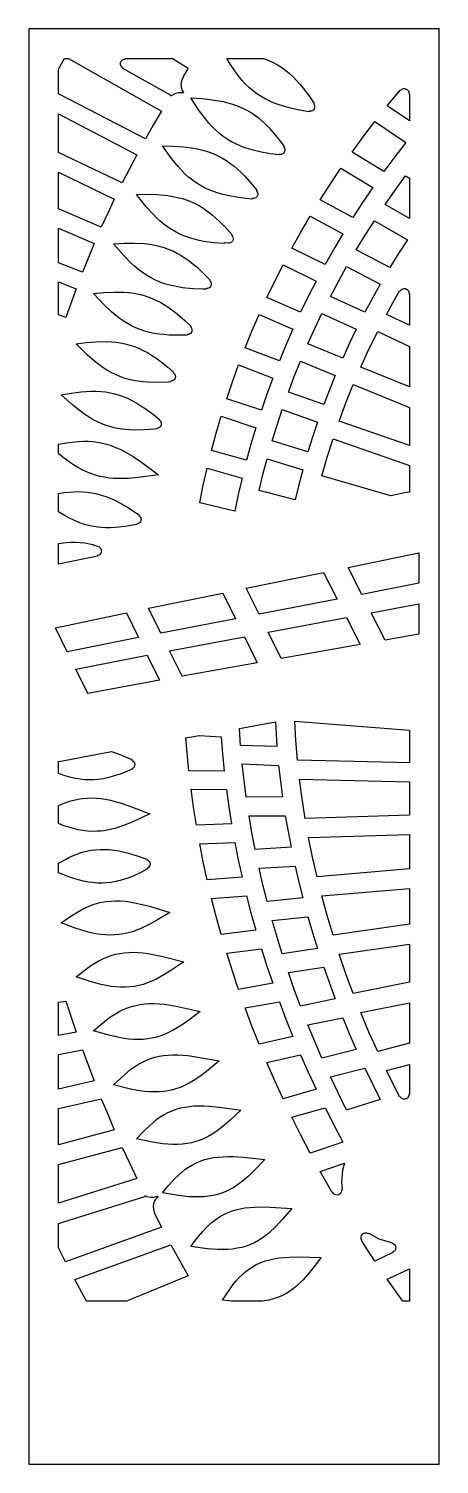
# Model space of a CAD drawing. Extents: x 0 to 400, y 0 to 1400.
import ezdxf

# ---------------------------------------------------------------- set-up
doc = ezdxf.new("R2010")
doc.units = 0
doc.layers.add('CUT', color=1, linetype='CONTINUOUS')
doc.layers.add('OUTLINE', color=7, linetype='CONTINUOUS')

msp = doc.modelspace()

# ---------------------------------------------------------------- linework, layer by layer
at = {"layer": 'CUT'}
for points in [[(34.97, 1371), (38.86, 1371), (129.24, 1319.43), (121.38, 1306.02), (113.75, 1292.55), (29, 1336.55), (29, 1360.52)], [(139.97, 1371), (155.5, 1361.38), (150.32, 1353.38), (150.59, 1353.01), (150.59, 1352.77), (148.85, 1349.23), (148.25, 1346.08), (148.49, 1342.87), (149.54, 1339.84), (150.65, 1338.22), (150.74, 1337.99), (150.63, 1337.52), (150.21, 1337.28), (149.57, 1337.43), (146.22, 1337.6), (142.96, 1336.85), (139.98, 1335.25), (138.88, 1334.5), (138.42, 1334.57), (138.25, 1334.73), (138.15, 1335.1), (91.73, 1361.35), (91.81, 1361.56), (91.71, 1362), (90.5, 1362.96), (89.98, 1363.62), (89.45, 1364.8), (89.3, 1365.64), (89.31, 1366.49), (89.48, 1367.33), (89.82, 1368.11), (90.3, 1368.82), (91.25, 1369.67), (92.01, 1370.07), (92.83, 1370.32), (93.93, 1370.45), (94.12, 1370.59), (94.28, 1371)], [(278.14, 1321.81), (277.39, 1320.78), (276.37, 1320), (275.59, 1319.66), (274.74, 1319.48), (273.22, 1319.51), (272.85, 1319.24), (272.78, 1319.03), (263.8, 1320.64), (253.64, 1322.94), (243.93, 1325.79), (239.29, 1327.49), (234.81, 1329.4), (230.49, 1331.52), (226.34, 1333.88), (222.37, 1336.48), (218.57, 1339.31), (214.95, 1342.39), (211.51, 1345.7), (208.22, 1349.23), (205.09, 1352.97), (202.11, 1356.9), (196.5, 1365.24), (193.03, 1371), (228.75, 1371), (233.88, 1369), (238.26, 1366.96), (242.48, 1364.66), (246.51, 1362.13), (250.38, 1359.34), (254.09, 1356.32), (257.63, 1353.07), (261.03, 1349.61), (264.3, 1345.95), (267.45, 1342.11), (273.46, 1334.01), (278.07, 1327.13), (277.91, 1326.98), (277.81, 1326.54), (278.44, 1325.15), (278.64, 1323.87), (278.56, 1323.02)], [(246.67, 1277.62), (245.83, 1277.4), (244.29, 1277.38), (244.09, 1277.27), (243.86, 1276.88), (235.18, 1278.09), (225.03, 1279.97), (220.1, 1281.12), (215.3, 1282.43), (210.63, 1283.94), (206.11, 1285.65), (201.73, 1287.59), (197.52, 1289.77), (193.47, 1292.18), (189.57, 1294.85), (185.84, 1297.76), (182.26, 1300.9), (178.84, 1304.27), (175.56, 1307.86), (172.41, 1311.63), (166.44, 1319.68), (158.09, 1332.53), (168.61, 1331.81), (178.96, 1330.7), (188.98, 1328.98), (193.83, 1327.82), (198.55, 1326.45), (203.12, 1324.84), (207.55, 1322.98), (211.82, 1320.87), (215.94, 1318.52), (219.9, 1315.91), (223.72, 1313.06), (227.39, 1309.98), (230.92, 1306.68), (234.33, 1303.18), (237.64, 1299.5), (244, 1291.71), (248.82, 1285.2), (248.66, 1285.03), (248.58, 1284.58), (249.13, 1283.63), (249.51, 1282.4), (249.51, 1281.12), (249.29, 1280.28), (248.93, 1279.51), (248.12, 1278.5), (247.44, 1277.99)], [(361.82, 1340.04), (362.24, 1339.9), (362.46, 1339.95), (363.61, 1340.93), (364.37, 1341.33), (365.2, 1341.57), (366.05, 1341.64), (367.32, 1341.44), (368.47, 1340.88), (369.13, 1340.34), (369.41, 1340.01), (369.89, 1339.3), (370.22, 1338.5), (370.45, 1336.99), (370.59, 1336.8), (371, 1336.64), (371, 1310.1), (349.3, 1324.78)], [(29, 1316.87), (105.21, 1276.93), (98.06, 1263.35), (91.12, 1249.71), (29, 1279.23)], [(315.04, 1279.54), (326.01, 1294.63), (337.34, 1309.6), (367.44, 1289.07), (356.6, 1274.9), (346.11, 1260.61)], [(221.15, 1235.17), (219.98, 1234.61), (219.15, 1234.45), (218.03, 1234.4), (217.83, 1234.29), (217.63, 1233.89), (214.34, 1234.21), (204.06, 1235.47), (194.12, 1237.21), (189.31, 1238.33), (184.62, 1239.65), (180.07, 1241.17), (175.65, 1242.93), (171.37, 1244.92), (167.24, 1247.17), (163.26, 1249.66), (159.42, 1252.4), (155.73, 1255.38), (152.18, 1258.59), (148.75, 1262.02), (145.44, 1265.64), (139.14, 1273.38), (130.23, 1285.8), (140.65, 1285.49), (150.93, 1284.8), (160.91, 1283.47), (165.75, 1282.51), (170.48, 1281.33), (175.08, 1279.91), (179.54, 1278.24), (183.87, 1276.32), (188.06, 1274.14), (192.11, 1271.71), (196.02, 1269.03), (199.8, 1266.12), (203.46, 1262.98), (207.02, 1259.64), (210.47, 1256.13), (217.16, 1248.64), (222.22, 1242.42), (221.99, 1242.03), (222.01, 1241.8), (222.59, 1240.88), (222.91, 1240.09), (223.08, 1239.24), (223.08, 1238.38), (222.76, 1237.13), (222.36, 1236.37), (221.82, 1235.71)], [(83.38, 1233.9), (76.92, 1220.17), (70.67, 1206.38), (29, 1224.42), (29, 1260)], [(335.12, 1244.99), (325.32, 1230.48), (315.87, 1215.85), (284.1, 1233.23), (293.97, 1248.66), (304.2, 1263.99)], [(371, 1215.01), (347.42, 1228.64), (357.15, 1242.67), (367.21, 1256.59), (371, 1254.13)], [(197.39, 1191.66), (196.65, 1191.23), (195.41, 1190.86), (194.54, 1190.83), (190.98, 1191.03), (190.55, 1190.88), (190.35, 1190.47), (180.66, 1191.28), (170.75, 1192.63), (165.94, 1193.56), (161.24, 1194.68), (156.66, 1196.02), (152.2, 1197.59), (147.87, 1199.41), (143.68, 1201.48), (139.61, 1203.8), (135.68, 1206.37), (131.88, 1209.19), (128.2, 1212.24), (124.64, 1215.51), (121.19, 1218.98), (114.57, 1226.42), (105.13, 1238.4), (115.44, 1238.49), (125.62, 1238.2), (135.55, 1237.27), (140.38, 1236.5), (145.11, 1235.51), (149.72, 1234.28), (154.22, 1232.8), (158.59, 1231.06), (162.84, 1229.06), (166.96, 1226.8), (170.97, 1224.29), (174.85, 1221.55), (178.64, 1218.58), (182.32, 1215.4), (185.92, 1212.04), (192.91, 1204.87), (198.16, 1198.96), (197.96, 1198.58), (197.98, 1198.36), (198.59, 1197.44), (198.95, 1196.66), (199.2, 1195.4), (199.06, 1194.11), (198.56, 1192.93), (198.04, 1192.24)], [(63.73, 1190.4), (52.4, 1162.58), (29, 1171.76), (29, 1205.6)], [(256.43, 1185.95), (265.22, 1201.7), (274.37, 1217.34), (306, 1199.88), (297.24, 1185.05), (288.82, 1170.12)], [(360.28, 1180.73), (351.97, 1167.21), (319.13, 1184.21), (327.86, 1198.56), (336.9, 1212.8), (368.89, 1194.16)], [(175.5, 1147.04), (174.28, 1146.62), (173.15, 1146.5), (172.96, 1146.36), (172.8, 1145.96), (169.98, 1146.01), (159.84, 1146.47), (149.97, 1147.42), (145.16, 1148.15), (140.46, 1149.09), (135.86, 1150.24), (131.37, 1151.63), (127, 1153.27), (122.74, 1155.16), (118.61, 1157.31), (114.59, 1159.72), (110.69, 1162.37), (106.89, 1165.26), (103.21, 1168.37), (99.62, 1171.69), (92.69, 1178.83), (82.75, 1190.36), (92.93, 1190.86), (103.01, 1190.96), (112.87, 1190.42), (117.68, 1189.85), (122.41, 1189.04), (127.03, 1188), (131.55, 1186.7), (135.96, 1185.14), (140.26, 1183.32), (144.46, 1181.23), (148.54, 1178.9), (152.53, 1176.32), (156.42, 1173.52), (160.22, 1170.5), (163.95, 1167.3), (171.24, 1160.45), (176.7, 1154.82), (176.51, 1154.42), (176.54, 1154.19), (177.41, 1152.96), (177.72, 1152.16), (177.89, 1150.88), (177.79, 1150.02), (177.53, 1149.2), (177.11, 1148.44), (176.54, 1147.78)], [(264.95, 1123.5), (232.03, 1137.79), (239.74, 1153.82), (247.81, 1169.75), (280.07, 1153.83), (272.34, 1138.71)], [(334.79, 1137.23), (327.43, 1123.42), (293.99, 1138.85), (301.71, 1153.48), (309.75, 1168.03), (342.44, 1150.95)], [(29, 1153.28), (46.25, 1146.44), (36.27, 1118.35), (29, 1120.92)], [(157.54, 1102.78), (156.83, 1102.28), (156.03, 1101.93), (154.52, 1101.66), (154.33, 1101.52), (154.18, 1101.11), (146.57, 1100.98), (136.62, 1101.27), (131.75, 1101.63), (126.96, 1102.17), (122.26, 1102.92), (117.65, 1103.89), (113.14, 1105.1), (108.73, 1106.56), (104.42, 1108.28), (100.22, 1110.26), (96.12, 1112.5), (92.13, 1114.99), (88.23, 1117.71), (84.42, 1120.67), (80.7, 1123.83), (73.49, 1130.66), (63.07, 1141.75), (73.12, 1142.64), (83.08, 1143.13), (92.85, 1142.97), (97.64, 1142.59), (102.35, 1141.98), (106.98, 1141.12), (111.51, 1140), (115.96, 1138.62), (120.3, 1136.97), (124.56, 1135.06), (128.72, 1132.9), (132.79, 1130.49), (136.78, 1127.85), (140.7, 1125), (144.56, 1121.96), (152.12, 1115.43), (157.75, 1110.09), (157.59, 1109.68), (157.63, 1109.46), (158.27, 1108.66), (158.7, 1107.91), (159.04, 1106.66), (159.02, 1105.36), (158.78, 1104.53), (158.39, 1103.75)], [(370.45, 1142.01), (370.59, 1141.82), (371, 1141.66), (371, 1110.86), (348.63, 1121.35), (354.85, 1132.76), (361.39, 1144.3), (361.83, 1144.22), (362.04, 1144.32), (363.02, 1145.49), (363.7, 1146.01), (364.45, 1146.38), (365.69, 1146.65), (366.96, 1146.55), (368.15, 1146.11), (368.84, 1145.62), (369.43, 1145.01), (369.9, 1144.3), (370.22, 1143.51)], [(244.23, 1076.07), (210.86, 1088.82), (217.5, 1105.1), (224.5, 1121.31), (257.31, 1106.91), (250.6, 1091.53)], [(305.93, 1078.78), (271.96, 1092.63), (278.68, 1107.54), (285.72, 1122.35), (319.04, 1106.83), (312.34, 1092.85)], [(141.17, 1057.14), (140.03, 1056.5), (138.57, 1056.18), (138.39, 1056.04), (138.25, 1055.61), (135.79, 1055.46), (125.83, 1055.12), (116.09, 1055.31), (111.32, 1055.66), (106.62, 1056.22), (102.01, 1057.01), (97.48, 1058.04), (93.04, 1059.32), (88.69, 1060.87), (84.43, 1062.68), (80.26, 1064.75), (76.18, 1067.07), (72.18, 1069.64), (68.27, 1072.44), (64.42, 1075.44), (56.93, 1081.96), (46.07, 1092.61), (55.96, 1093.88), (65.79, 1094.75), (75.47, 1094.98), (80.23, 1094.79), (84.92, 1094.36), (89.54, 1093.68), (94.09, 1092.75), (98.56, 1091.54), (102.94, 1090.07), (107.25, 1088.34), (111.48, 1086.34), (115.63, 1084.1), (119.71, 1081.63), (123.74, 1078.94), (127.71, 1076.07), (135.53, 1069.85), (141.35, 1064.78), (141.2, 1064.37), (141.25, 1064.15), (142.23, 1062.96), (142.62, 1062.19), (142.89, 1060.92), (142.79, 1059.63), (142.31, 1058.42), (141.8, 1057.73)], [(331.51, 1087.39), (340, 1104.75), (371, 1090.07), (371, 1050.61), (323.48, 1069.9)], [(237.69, 1059.21), (232, 1043.59), (226.65, 1027.9), (192.9, 1039.11), (198.48, 1055.63), (204.42, 1072.08)], [(258.77, 1060.79), (264.81, 1075.85), (298.67, 1061.89), (292.91, 1047.67), (287.45, 1033.37), (253.04, 1045.65)], [(371, 993.64), (302.45, 1017.39), (309.09, 1035.22), (316.2, 1052.95), (371, 1030.44)], [(128.22, 1011.9), (127.61, 1011.28), (126.9, 1010.8), (126.1, 1010.46), (125.01, 1010.22), (124.83, 1010.06), (124.71, 1009.64), (122.47, 1009.41), (112.61, 1008.69), (102.96, 1008.5), (98.21, 1008.66), (93.54, 1009.04), (88.93, 1009.65), (84.39, 1010.5), (79.93, 1011.61), (75.54, 1012.98), (71.23, 1014.62), (66.99, 1016.52), (62.83, 1018.68), (58.74, 1021.09), (54.72, 1023.72), (50.76, 1026.57), (43.01, 1032.78), (31.71, 1042.97), (41.44, 1044.62), (51.13, 1045.88), (60.71, 1046.49), (65.43, 1046.48), (70.1, 1046.23), (74.71, 1045.74), (79.26, 1044.98), (83.74, 1043.96), (88.16, 1042.66), (92.51, 1041.1), (96.8, 1039.28), (101.03, 1037.2), (105.2, 1034.9), (109.32, 1032.37), (113.4, 1029.66), (121.47, 1023.76), (127.47, 1018.95), (127.34, 1018.53), (127.4, 1018.31), (128.18, 1017.49), (128.67, 1016.78), (129.01, 1015.98), (129.18, 1015.14), (129.19, 1014.27), (129.02, 1013.42), (128.7, 1012.62)], [(178.13, 988.75), (182.66, 1005.48), (187.55, 1022.14), (221.21, 1010.81), (216.53, 994.98), (212.19, 979.08)], [(271.97, 987.26), (237.21, 997.97), (241.95, 1013.32), (247, 1028.61), (281.31, 1016.21), (276.49, 1001.77)], [(52.06, 969.84), (47.88, 972.09), (43.76, 974.56), (39.69, 977.25), (35.68, 980.12), (29, 985.33), (29, 994.8), (39.09, 996.55), (48.54, 997.53), (53.22, 997.71), (57.86, 997.64), (62.45, 997.33), (67, 996.75), (71.49, 995.91), (75.94, 994.79), (80.33, 993.4), (84.67, 991.74), (88.96, 989.84), (93.22, 987.7), (101.61, 982.79), (109.91, 977.22), (126.43, 965.03), (106.75, 962.32), (97.11, 961.45), (92.35, 961.24), (87.64, 961.22), (82.98, 961.42), (78.38, 961.84), (73.84, 962.52), (69.36, 963.45), (64.94, 964.65), (60.59, 966.11), (56.29, 967.85)], [(367.87, 947.68), (352.65, 944.51), (285.52, 963.95), (290.78, 982.08), (296.5, 1000.12), (371, 973.97), (371, 948.01)], [(224.44, 949.66), (228.2, 965.21), (232.27, 980.7), (266.96, 969.86), (263.08, 955.23), (259.49, 940.53)], [(207.84, 961.77), (204.17, 945.74), (200.83, 929.66), (166.55, 937.79), (170.03, 954.71), (173.86, 971.57)], [(109.36, 922.24), (109.44, 921.38), (109.34, 920.52), (109.09, 919.7), (108.66, 918.94), (108.11, 918.28), (107.43, 917.74), (106.67, 917.35), (105.62, 917.01), (105.46, 916.84), (105.38, 916.41), (103.29, 916.02), (93.7, 914.53), (84.25, 913.58), (79.58, 913.38), (74.95, 913.39), (70.37, 913.64), (65.83, 914.13), (61.34, 914.89), (56.89, 915.91), (52.5, 917.21), (48.15, 918.78), (43.85, 920.61), (39.59, 922.69), (35.38, 925), (29, 928.99), (29, 946.68), (34.32, 947.57), (38.97, 948.15), (43.6, 948.51), (48.2, 948.63), (52.77, 948.5), (57.3, 948.1), (61.8, 947.43), (66.26, 946.48), (70.69, 945.26), (75.08, 943.78), (79.43, 942.05), (83.76, 940.07), (88.05, 937.88), (96.59, 932.94), (105.09, 927.45), (107.46, 925.83), (107.37, 925.63), (107.43, 925.19), (108.18, 924.51), (108.73, 923.83), (109.12, 923.07)], [(66.96, 886.13), (66.88, 885.68), (29, 877.7), (29, 897.9), (36.54, 898.93), (41.1, 899.23), (45.64, 899.28), (50.16, 899.06), (54.65, 898.56), (59.13, 897.79), (62.87, 896.92), (62.85, 896.7), (62.93, 896.49), (63.28, 896.2), (67.66, 894.91), (68.47, 894.59), (69.51, 893.82), (70.06, 893.16), (70.47, 892.41), (70.73, 891.59), (70.82, 890.72), (70.64, 889.45), (70.32, 888.66), (69.56, 887.61), (68.9, 887.06), (68.14, 886.64), (67.12, 886.3)], [(380, 859.24), (324.52, 848.39), (311.1, 874.6), (380, 888.92)], [(287.35, 869.72), (300.56, 843.74), (224.4, 829.07), (211.85, 854.31)], [(201.53, 824.66), (128.78, 810.53), (116.82, 834.83), (189.17, 849.69)], [(106.98, 806.23), (37.58, 792.31), (26.01, 815.69), (95.19, 830.33)], [(380, 839.11), (380, 809.64), (347.34, 803.79), (333.78, 830.29)], [(309.72, 825.74), (323.07, 799.48), (245.87, 785.84), (233.2, 811.34)], [(149.39, 768.64), (137.31, 793.19), (210.24, 807.02), (222.72, 781.74)], [(127.32, 764.64), (57.66, 751.75), (45.97, 775.36), (115.41, 788.98)], [(240.28, 723.91), (241.83, 699.93), (206.47, 701.12), (205.31, 717.7)], [(261.91, 686.6), (260.31, 705.69), (259.17, 724.74), (371, 715.89), (371, 684.22)], [(187.41, 709.38), (188.75, 692.71), (190.41, 676.03), (156, 676.41), (154.26, 693.95), (153.1, 708.34), (166.04, 710.67)], [(100.33, 677.75), (100.38, 677.54), (98.62, 676.8), (89.91, 673.43), (81.18, 670.62), (76.81, 669.5), (72.41, 668.61), (68.01, 667.95), (63.58, 667.56), (59.13, 667.43), (54.65, 667.59), (50.16, 668.02), (45.64, 668.74), (41.1, 669.72), (36.54, 670.97), (29, 673.56), (29, 685.42), (31.33, 685.64), (80.54, 695), (87.98, 692.37), (92.69, 690.52), (100.4, 687.21), (100.35, 686.98), (100.51, 686.56), (101.8, 685.74), (102.65, 684.78), (103.19, 683.61), (103.37, 682.35), (103.17, 681.07), (102.63, 679.92), (101.77, 678.97), (100.48, 678.17)], [(245.21, 666.26), (247.22, 650.89), (212.01, 650.47), (209.9, 666.73), (208.11, 682.97), (243.5, 681.62)], [(192.58, 657.91), (194.91, 641.18), (197.58, 624.44), (163.35, 623.25), (160.57, 640.85), (158.13, 658.44)], [(371, 633.13), (269.37, 629.87), (266.4, 649.04), (263.89, 668.19), (371, 665.39)], [(38.97, 621.24), (34.32, 622.78), (29, 624.78), (29, 642.47), (35.38, 645.13), (39.59, 646.58), (43.85, 647.78), (48.15, 648.72), (52.5, 649.38), (56.89, 649.77), (61.34, 649.88), (65.83, 649.71), (70.37, 649.27), (74.95, 648.56), (79.58, 647.62), (84.25, 646.45), (88.95, 645.08), (98.48, 641.86), (117.85, 634.37), (100.84, 626.35), (92.33, 622.86), (83.76, 620.06), (79.43, 618.98), (75.08, 618.15), (70.69, 617.57), (66.26, 617.27), (61.8, 617.25), (57.3, 617.5), (52.77, 618.04), (48.2, 618.85), (43.6, 619.93)], [(250, 632.51), (252.65, 617.1), (255.6, 601.68), (220.61, 599.65), (217.52, 615.95), (214.75, 632.24)], [(204.17, 589.49), (207.84, 572.71), (173.86, 569.93), (170.03, 587.58), (166.55, 605.22), (200.83, 606.27)], [(280.9, 572.98), (276.55, 592.19), (272.67, 611.39), (371, 614.11), (371, 580.83)], [(116.82, 588.61), (117.4, 587.99), (118.03, 586.88), (118.25, 586.07), (118.29, 584.79), (118.11, 583.97), (117.77, 583.18), (117.01, 582.17), (115.8, 581.25), (115.68, 580.81), (115.75, 580.61), (109.91, 577.51), (101.61, 573.65), (97.43, 571.97), (93.22, 570.48), (88.96, 569.22), (84.67, 568.2), (80.33, 567.45), (75.94, 566.97), (71.49, 566.76), (67, 566.84), (62.45, 567.21), (57.86, 567.84), (53.22, 568.74), (48.54, 569.89), (43.83, 571.25), (39.09, 572.82), (29, 576.65), (29, 586.13), (35.68, 589.95), (39.69, 592), (43.76, 593.84), (47.88, 595.47), (52.06, 596.84), (56.29, 597.96), (60.59, 598.81), (64.94, 599.38), (69.36, 599.66), (73.84, 599.67), (78.38, 599.4), (82.98, 598.88), (87.64, 598.11), (97.11, 595.93), (106.75, 593.06), (115.02, 590.21), (114.98, 590), (115.16, 589.59), (116.12, 589.11)], [(232.27, 548.72), (228.2, 565.05), (224.44, 581.38), (259.49, 583.26), (263.08, 567.83), (266.96, 552.39)], [(296.5, 516.02), (290.78, 535.24), (285.52, 554.47), (371, 561.54), (371, 526.77)], [(62.83, 545.78), (66.99, 547.08), (71.23, 548.11), (75.54, 548.86), (79.93, 549.32), (84.39, 549.5), (88.93, 549.42), (93.54, 549.07), (98.21, 548.48), (102.96, 547.67), (107.76, 546.66), (117.52, 544.15), (137.48, 538.09), (125.47, 530.87), (117.45, 526.39), (109.32, 522.47), (105.2, 520.8), (101.03, 519.36), (96.8, 518.16), (92.51, 517.22), (88.16, 516.56), (83.74, 516.18), (79.26, 516.08), (74.71, 516.27), (70.1, 516.72), (65.43, 517.45), (60.71, 518.41), (55.94, 519.61), (46.3, 522.56), (31.71, 527.93), (39.21, 533.25), (46.86, 538.17), (50.76, 540.39), (54.72, 542.42), (58.74, 544.22)], [(221.21, 520.9), (187.55, 516.53), (182.66, 534.2), (178.13, 551.87), (212.19, 554.5), (216.53, 537.7)], [(271.97, 533.95), (276.49, 518.51), (281.31, 503.07), (247, 497.77), (241.95, 514.1), (237.21, 530.43)], [(309.09, 478.31), (302.45, 497.52), (371, 507.09), (371, 470.3), (316.2, 459.12)], [(68.27, 490.9), (72.18, 492.89), (76.18, 494.63), (80.26, 496.11), (84.43, 497.32), (88.69, 498.24), (93.04, 498.89), (97.48, 499.25), (102.01, 499.35), (106.62, 499.18), (111.32, 498.77), (116.09, 498.14), (120.93, 497.31), (130.79, 495.17), (151, 489.85), (139.41, 482.06), (131.64, 477.21), (123.74, 472.92), (119.71, 471.07), (115.63, 469.44), (111.48, 468.06), (107.25, 466.94), (102.94, 466.09), (98.56, 465.53), (94.09, 465.25), (89.54, 465.25), (84.92, 465.53), (80.23, 466.08), (75.47, 466.86), (70.66, 467.88), (60.89, 470.48), (46.07, 475.32), (53.27, 481.01), (60.65, 486.29), (64.42, 488.69)], [(226.65, 502.68), (232, 485.88), (237.69, 469.09), (204.42, 463.1), (198.48, 480.78), (192.9, 498.45)], [(287.45, 484.64), (292.91, 469.22), (298.67, 453.8), (264.81, 446.84), (258.77, 463.15), (253.04, 479.48)], [(36.27, 451.6), (46.25, 421.45), (29, 418.17), (29, 450.54)], [(84.42, 439.33), (88.23, 441.49), (92.13, 443.42), (96.12, 445.08), (100.22, 446.47), (104.42, 447.58), (108.73, 448.41), (113.14, 448.96), (117.65, 449.23), (122.26, 449.25), (126.96, 449.03), (131.75, 448.58), (136.62, 447.93), (146.57, 446.16), (167, 441.59), (155.85, 433.24), (148.36, 428.01), (140.7, 423.36), (136.78, 421.32), (132.79, 419.5), (128.72, 417.94), (124.56, 416.63), (120.3, 415.6), (115.96, 414.85), (111.51, 414.39), (106.98, 414.21), (102.35, 414.31), (97.64, 414.67), (92.85, 415.28), (87.99, 416.11), (78.11, 418.35), (63.07, 422.66), (69.97, 428.71), (77.06, 434.35), (80.7, 436.94)], [(250.6, 434.1), (257.31, 417.33), (224.5, 409.72), (217.5, 427.37), (210.86, 445.04), (244.23, 450.88)], [(331.51, 421.51), (323.48, 440.66), (371, 450.13), (371, 410.67), (340, 402.4)], [(271.96, 428.58), (305.93, 435.41), (312.34, 420.02), (319.04, 404.65), (285.72, 396.02), (278.68, 412.29)], [(52.4, 404.04), (63.73, 373.88), (29, 365.86), (29, 399.69)], [(106.89, 390.09), (110.69, 392.19), (114.59, 394.04), (118.61, 395.61), (122.74, 396.91), (127, 397.92), (131.37, 398.65), (135.86, 399.12), (140.46, 399.32), (145.16, 399.28), (149.97, 399.02), (154.86, 398.57), (164.88, 397.17), (185.51, 393.36), (174.82, 384.45), (167.62, 378.85), (160.22, 373.82), (156.42, 371.59), (152.53, 369.59), (148.54, 367.84), (144.46, 366.35), (140.26, 365.13), (135.96, 364.2), (131.55, 363.55), (127.03, 363.19), (122.41, 363.1), (117.68, 363.27), (112.87, 363.7), (107.97, 364.34), (97.99, 366.22), (82.75, 369.98), (89.33, 376.39), (96.12, 382.4), (99.62, 385.17), (103.21, 387.74)], [(264.95, 399.17), (272.34, 382.43), (280.07, 365.71), (247.81, 356.46), (239.74, 374.06), (232.03, 391.68)], [(309.75, 345.37), (301.71, 361.58), (293.99, 377.82), (327.43, 386.32), (334.79, 371), (342.44, 355.69)], [(361.36, 358.51), (348.63, 384.01), (371, 389.88), (371, 361.01), (370.59, 360.85), (370.45, 360.66), (370.31, 359.55), (370.07, 358.72), (369.4, 357.61), (368.43, 356.74), (367.26, 356.2), (365.98, 356.01), (365.11, 356.1), (364.28, 356.36), (363.52, 356.77), (362.86, 357.33), (361.99, 358.46), (361.55, 358.58)], [(70.67, 356.46), (76.92, 341.38), (83.38, 326.31), (29, 311.45), (29, 347.04)], [(121.19, 333.42), (124.64, 336.17), (128.2, 338.71), (131.88, 341), (135.68, 343.03), (139.61, 344.79), (143.68, 346.27), (147.87, 347.47), (152.2, 348.39), (156.66, 349.04), (161.24, 349.43), (165.94, 349.58), (170.75, 349.51), (175.66, 349.25), (185.74, 348.23), (206.54, 345.2), (196.34, 335.73), (189.44, 329.75), (182.32, 324.35), (178.64, 321.94), (174.85, 319.75), (170.97, 317.81), (166.96, 316.13), (162.84, 314.72), (158.59, 313.6), (154.22, 312.77), (149.72, 312.21), (145.11, 311.93), (140.38, 311.92), (135.55, 312.16), (130.62, 312.62), (120.55, 314.12), (105.13, 317.32), (111.37, 324.09), (117.84, 330.47)], [(288.82, 347.61), (297.24, 330.94), (306, 314.3), (274.37, 303.38), (265.22, 320.91), (256.43, 338.47)], [(29, 292.23), (91.12, 308.9), (98.06, 293.83), (105.21, 278.77), (29, 254.59)], [(148.75, 284.68), (152.18, 287.4), (155.73, 289.87), (159.42, 292.09), (163.26, 294.03), (167.24, 295.7), (171.37, 297.09), (175.65, 298.2), (180.07, 299.05), (184.62, 299.63), (189.31, 299.97), (194.12, 300.1), (199.04, 300.02), (209.17, 299.41), (230.11, 297.17), (220.42, 287.14), (213.85, 280.78), (207.02, 275), (203.46, 272.4), (199.8, 270.02), (196.02, 267.89), (192.11, 266.02), (188.06, 264.43), (183.87, 263.11), (179.54, 262.08), (175.08, 261.34), (170.48, 260.87), (165.75, 260.67), (160.91, 260.71), (155.96, 260.98), (145.82, 262.09), (130.23, 264.72), (136.12, 271.86), (142.25, 278.6), (145.44, 281.74)], [(296.21, 265), (295.77, 264.93), (284.1, 285.47), (307.76, 293.53), (305.75, 286.88), (304.6, 275.28), (305.3, 267.98), (304.91, 267.78), (304.79, 267.58), (304.7, 266.11), (304.45, 265.29), (303.81, 264.2), (302.88, 263.32), (301.73, 262.76), (300.48, 262.55), (299.22, 262.71), (298.06, 263.21), (297.38, 263.73), (296.58, 264.74)], [(129.24, 231.3), (35.93, 197.35), (29, 210.94), (29, 234.9), (113.25, 261.23), (113.41, 261.61), (113.6, 261.75), (113.84, 261.8), (115.14, 261.3), (118.56, 260.39), (122.06, 260.48), (125.34, 261.47), (125.74, 261.28), (125.86, 261.08), (125.9, 260.86), (125.73, 260.45), (123.6, 258.24), (121.99, 255.22), (121.26, 251.87), (121.49, 248.44), (122.67, 245.15), (122.66, 244.71), (122.38, 244.42)], [(175.56, 233.29), (178.84, 236.2), (182.26, 238.86), (185.84, 241.27), (189.57, 243.4), (193.47, 245.26), (197.52, 246.84), (201.73, 248.15), (206.11, 249.18), (210.63, 249.96), (215.3, 250.5), (220.1, 250.82), (225.03, 250.95), (235.18, 250.73), (256.24, 249.31), (247.09, 238.71), (240.86, 231.98), (234.33, 225.82), (230.92, 223.03), (227.39, 220.46), (223.72, 218.14), (219.9, 216.07), (215.94, 214.29), (211.82, 212.78), (207.55, 211.56), (203.12, 210.62), (198.55, 209.95), (193.83, 209.55), (188.98, 209.4), (184.02, 209.47), (173.81, 210.19), (158.09, 212.23), (163.6, 219.74), (169.37, 226.85), (172.41, 230.17)], [(330.63, 225.07), (331.06, 225.15), (331.27, 225.37), (341.01, 220.03), (352.13, 216.51), (353.66, 216.19), (353.72, 215.75), (353.88, 215.58), (355.35, 215.02), (356.38, 214.21), (356.91, 213.52), (357.31, 212.75), (357.54, 211.9), (357.6, 211.03), (357.49, 210.16), (356.99, 208.94), (356.17, 207.92), (354.9, 207.04), (354.76, 206.61), (354.82, 206.41), (337.34, 198.1), (324.21, 218.26), (324.47, 218.6), (324.49, 218.83), (324.03, 219.82), (323.8, 220.66), (323.78, 221.95), (324.13, 223.21), (324.83, 224.29), (325.82, 225.13), (326.59, 225.52), (327.43, 225.74), (328.29, 225.8), (329.15, 225.69)], [(95.14, 159), (56.42, 159), (44.86, 180.32), (138.59, 213.94), (155.5, 183.92)], [(264.3, 176.86), (261.03, 173.87), (257.63, 171.11), (254.09, 168.59), (250.38, 166.34), (246.51, 164.35), (242.48, 162.65), (238.26, 161.23), (233.88, 160.09), (227.57, 159), (197.71, 159), (188.73, 159.9), (193.84, 167.78), (199.25, 175.26), (202.11, 178.76), (205.09, 182.08), (208.22, 185.17), (211.51, 188.02), (214.95, 190.62), (218.57, 192.94), (222.37, 195), (226.34, 196.77), (230.49, 198.27), (234.81, 199.5), (239.29, 200.48), (243.93, 201.22), (248.72, 201.74), (253.64, 202.07), (263.8, 202.26), (284.94, 201.67), (273.46, 186.89), (267.45, 180.04)], [(349.3, 180.44), (371, 190.64), (371, 159), (364.39, 159)]]:
    msp.add_lwpolyline(points, close=True, dxfattribs=at)
at = {"layer": 'OUTLINE'}
msp.add_lwpolyline([(0, 0), (400, 0), (400, 1400), (0, 1400)], close=True, dxfattribs=at)

doc.saveas('drawing.dxf')
